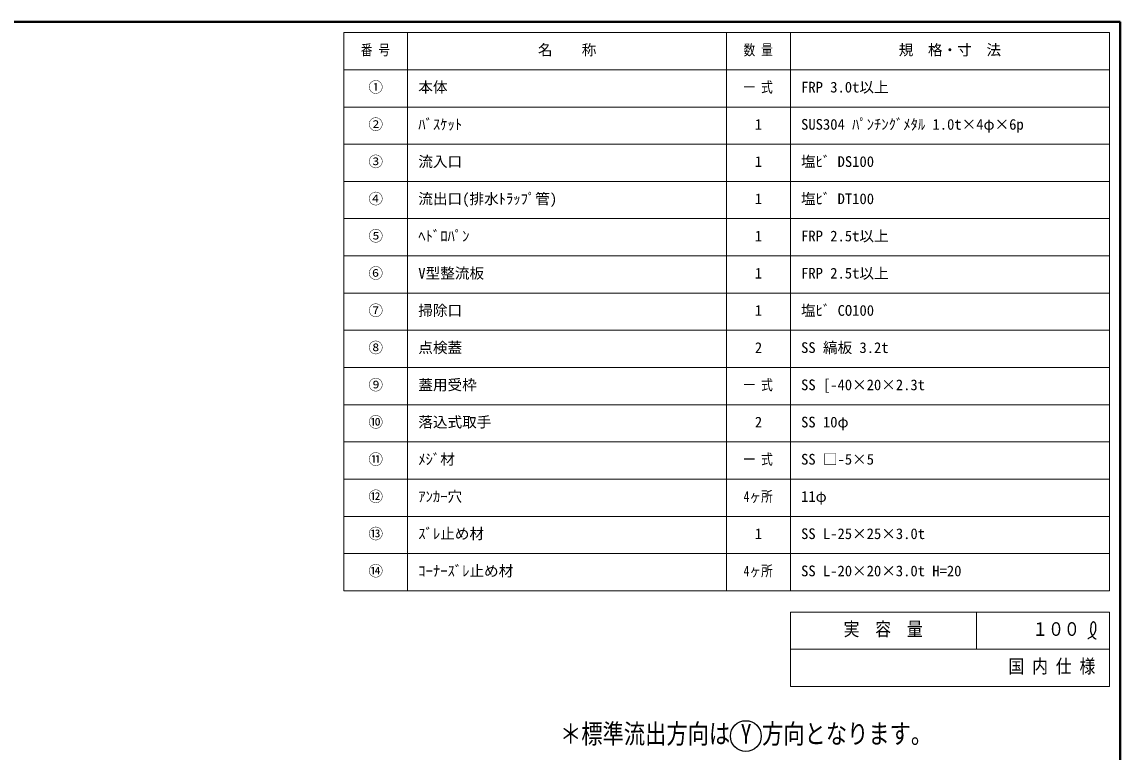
# Model space of a CAD drawing. Units: millimetres at full size, sheet at 1:10; details may follow other scales. Extents: x -2093 to 1957, y -1401 to 1409.
# Drawn here: x -108 to 1957, y 36 to 1409 of the extents above; entities that cross this region are included whole.
import ezdxf
from ezdxf.enums import TextEntityAlignment as Align

# ---------------------------------------------------------------- set-up
doc = ezdxf.new("R2010")
doc.units = ezdxf.units.MM
doc.header["$LTSCALE"] = 10
doc.layers.add('0-0_ﾚｲﾔ1', color=4, linetype='Continuous', lineweight=9)
doc.styles.add('ＭＳ ゴシック', font='')
doc.styles.get('ＭＳ ゴシック').set_extended_font_data('MS Gothic')

msp = doc.modelspace()

# ---------------------------------------------------------------- linework, layer by layer
at = {"layer": '0-0_ﾚｲﾔ1', "color": 1, "lineweight": 40}
for p, q in [((1957.24, 1409.32), (-2092.76, 1409.32)), ((1957.24, -1400.68), (1957.24, 1409.32))]:
    msp.add_line(p, q, dxfattribs=at)
at = {"layer": '0-0_ﾚｲﾔ1', "color": 3, "lineweight": 18}
for p, q in [((1937.24, 1389.32), (497.24, 1389.32)), ((497.24, 339.32), (497.24, 1389.32)), ((617.24, 339.32), (617.24, 1389.32)), ((1217.24, 339.32), (1217.24, 1389.32)), ((1337.24, 339.32), (1337.24, 1389.32)), ((1937.24, 339.32), (1937.24, 1389.32)), ((1937.24, 1319.32), (497.24, 1319.32)), ((1937.24, 1249.32), (497.24, 1249.32)), ((1937.24, 1179.32), (497.24, 1179.32)), ((1937.24, 1109.32), (497.24, 1109.32)), ((1937.24, 1039.32), (497.24, 1039.32)), ((1937.24, 969.32), (497.24, 969.32)), ((1937.24, 899.32), (497.24, 899.32)), ((1937.24, 829.32), (497.24, 829.32)), ((1937.24, 759.32), (497.24, 759.32)), ((1937.24, 689.32), (497.24, 689.32)), ((1937.24, 619.32), (497.24, 619.32)), ((1937.24, 549.32), (497.24, 549.32)), ((1937.24, 479.32), (497.24, 479.32)), ((1937.24, 409.32), (497.24, 409.32)), ((1937.24, 339.32), (497.24, 339.32)), ((1337.24, 299.32), (1937.24, 299.32)), ((1337.24, 299.32), (1337.24, 159.32)), ((1687.24, 299.32), (1687.24, 229.32)), ((1937.24, 299.32), (1937.24, 159.32)), ((1337.24, 229.32), (1937.24, 229.32)), ((1337.24, 159.32), (1937.24, 159.32))]:
    msp.add_line(p, q, dxfattribs=at)
at = {"layer": '0-0_ﾚｲﾔ1', "color": 5, "lineweight": 25}
for points in [[(1896.94, 249.32), (1897.76, 249.79), (1899.16, 250.6), (1900.55, 251.44), (1901.92, 252.31), (1903.26, 253.23), (1904.57, 254.2), (1905.3, 254.8), (1905.84, 255.26), (1906.75, 256.1), (1907.61, 256.98), (1908.4, 257.91), (1909.13, 258.89), (1909.77, 259.93), (1910.1, 260.55), (1910.33, 261.06), (1910.69, 261.96), (1910.99, 262.89), (1911.23, 263.83), (1911.41, 264.79), (1911.55, 265.75), (1911.61, 266.31), (1911.65, 266.89), (1911.69, 267.88), (1911.7, 268.88), (1911.69, 269.87), (1911.66, 270.88), (1911.62, 271.89), (1911.61, 272.47), (1911.59, 273.09), (1911.55, 274.17), (1911.46, 275.23), (1911.3, 276.27), (1911.01, 277.28), (1910.57, 278.24), (1910.24, 278.78), (1910.02, 279.06), (1909.6, 279.53), (1909.13, 279.94), (1908.63, 280.28)], [(1908.63, 280.28), (1908.09, 280.54), (1907.54, 280.67), (1907.22, 280.7), (1906.95, 280.68), (1906.5, 280.58), (1906.05, 280.4), (1905.62, 280.16), (1905.21, 279.87), (1904.82, 279.53), (1904.62, 279.33), (1904.33, 279), (1903.9, 278.41), (1903.54, 277.78), (1903.24, 277.13), (1903, 276.45), (1902.8, 275.76), (1902.7, 275.35), (1902.59, 274.84), (1902.43, 273.96), (1902.31, 273.07), (1902.21, 272.18), (1902.13, 271.29), (1902.06, 270.39), (1902.01, 269.87), (1901.96, 269.25), (1901.87, 268.18), (1901.8, 267.11), (1901.75, 266.04), (1901.75, 264.97), (1901.81, 263.91), (1901.88, 263.29), (1901.96, 262.76), (1902.14, 261.85), (1902.37, 260.95), (1902.65, 260.06), (1902.96, 259.18), (1903.31, 258.31), (1903.52, 257.81), (1903.68, 257.45)], [(1903.68, 257.45), (1903.97, 256.84), (1904.26, 256.24), (1904.57, 255.64), (1904.9, 255.05), (1905.24, 254.45), (1905.44, 254.11), (1905.68, 253.71), (1906.12, 253.04), (1906.59, 252.38), (1907.1, 251.76), (1907.64, 251.19), (1908.23, 250.68), (1908.59, 250.41), (1908.9, 250.21), (1909.47, 249.91), (1910.05, 249.65), (1910.66, 249.42), (1911.29, 249.21), (1911.92, 249.01), (1912.29, 248.9)]]:
    msp.add_lwpolyline(points, dxfattribs=at)
msp.add_circle((1253.41, 65.99), 29, dxfattribs=at)

# ---------------------------------------------------------------- texts
at = {"layer": '0-0_ﾚｲﾔ1', "color": 7, "style": 'ＭＳ ゴシック'}
for s, height, width, p in [('番 号', 20.16, 0.8, (529.11, 1340.57)), ('数 量', 20.16, 0.8, (1249.11, 1340.57)), ('一 式', 20.16, 0.8, (1249.11, 1270.57)), ('一 式', 20.16, 0.8, (1249.11, 710.57)), ('一 式', 20.16, 0.8, (1249.11, 570.57)), ('4ヶ所', 20.16, 0.8, (1249.11, 500.57)), ('4ヶ所', 20.16, 0.8, (1249.11, 360.57)), ('実\u3000容\u3000量', 25.66, 0.85, (1437.24, 246.82)), ('１００', 25.66, 0.85, (1792.24, 246.82)), ('国 内 仕 様', 25.66, 0.85, (1747.24, 176.82)), ('＊標準流出方向は Y 方向となります。', 36.66, 0.8, (903.91, 40.99))]:
    msp.add_text(s, height=height, dxfattribs=dict(at, width=width)).set_placement(p, align=Align.BOTTOM_LEFT)
for s, p in [('名\u3000\u3000称', (862.24, 1340.57)), ('規\u3000格・寸\u3000法', (1540.99, 1340.57)), ('①', (543.49, 1270.57)), ('本体', (637.24, 1270.57)), ('FRP 3.0t以上', (1357.24, 1270.57)), ('②', (543.49, 1200.57)), ('ﾊﾞｽｹｯﾄ', (637.24, 1200.57)), ('1', (1270.36, 1200.57)), ('SUS304 ﾊﾟﾝﾁﾝｸﾞﾒﾀﾙ 1.0t×4φ×6p', (1357.24, 1200.57)), ('③', (543.49, 1130.57)), ('流入口', (637.24, 1130.57)), ('塩ﾋﾞ DS100', (1357.24, 1130.57)), ('1', (1270.36, 1130.57)), ('④', (543.49, 1060.57)), ('流出口(排水ﾄﾗｯﾌﾟ管)', (637.24, 1060.57)), ('1', (1270.36, 1060.57)), ('塩ﾋﾞ DT100', (1357.24, 1060.57)), ('⑤', (543.49, 990.57)), ('ﾍﾄﾞﾛﾊﾟﾝ', (637.24, 990.57)), ('1', (1270.36, 990.57)), ('FRP 2.5t以上', (1357.24, 990.57)), ('⑥', (543.49, 920.57)), ('V型整流板', (637.24, 920.57)), ('1', (1270.36, 920.57)), ('FRP 2.5t以上', (1357.24, 920.57)), ('⑦', (543.49, 850.57)), ('掃除口', (637.24, 850.57)), ('1', (1270.36, 850.57)), ('塩ﾋﾞ CO100', (1357.24, 850.57)), ('⑧', (543.49, 780.57)), ('点検蓋', (637.24, 780.57)), ('2', (1270.36, 780.57)), ('SS 縞板 3.2t', (1357.24, 780.57)), ('⑨', (543.49, 710.57)), ('蓋用受枠', (637.24, 710.57)), ('SS [-40×20×2.3t', (1357.24, 710.57)), ('⑩', (543.49, 640.57)), ('落込式取手', (637.24, 640.57)), ('2', (1270.36, 640.57)), ('SS 10φ', (1357.24, 640.57)), ('⑪', (543.49, 570.57)), ('ﾒｼﾞ材', (637.24, 570.57)), ('SS □-5×5', (1357.24, 570.57)), ('⑫', (543.49, 500.57)), ('ｱﾝｶｰ穴', (637.24, 500.57)), ('11φ', (1357.24, 500.57)), ('⑬', (543.49, 430.57)), ('ｽﾞﾚ止め材', (637.24, 430.57)), ('1', (1270.36, 430.57)), ('SS L-25×25×3.0t', (1357.24, 430.57)), ('⑭', (543.49, 360.57)), ('ｺｰﾅｰｽﾞﾚ止め材', (637.24, 360.57)), ('SS L-20×20×3.0t H=20', (1357.24, 360.57))]:
    msp.add_text(s, height=20.16, dxfattribs=at).set_placement(p, align=Align.BOTTOM_LEFT)

doc.saveas('drawing.dxf')
